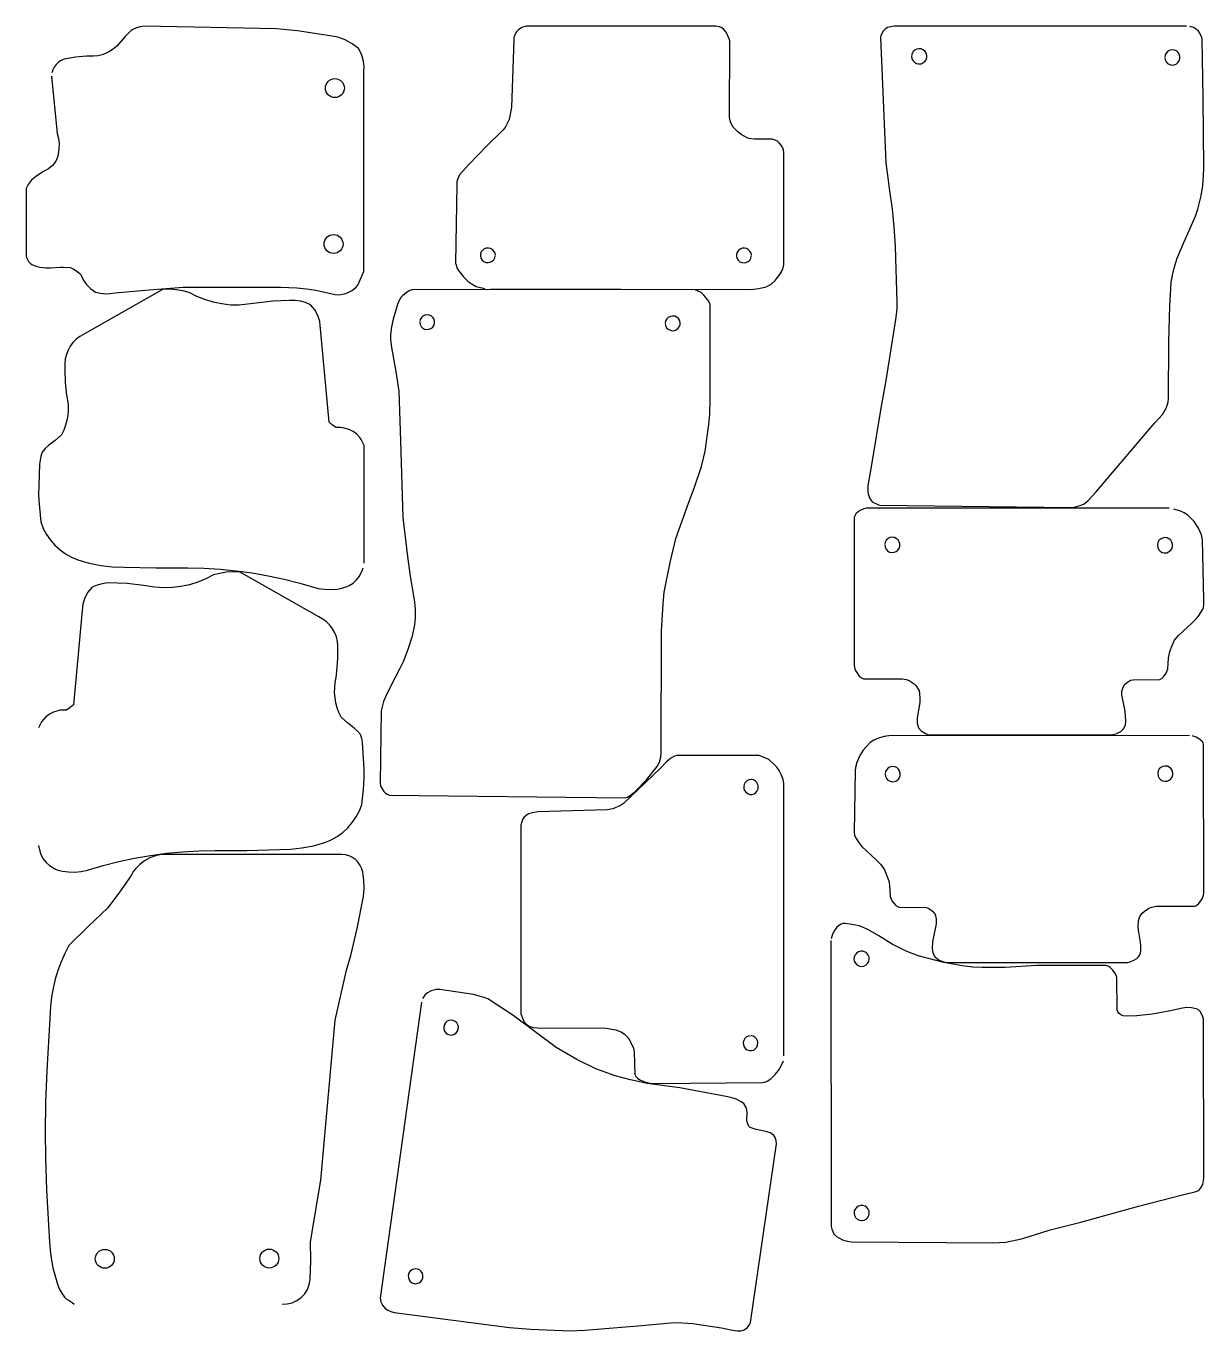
# Model space of a CAD drawing. Header units: metres. Extents: x 1981 to 3785, y 1 to 1999.
import ezdxf

# ---------------------------------------------------------------- set-up
doc = ezdxf.new("R2010")
doc.units = ezdxf.units.M

msp = doc.modelspace()

# ---------------------------------------------------------------- linework, layer by layer
for points in [[(2020.3, 1922.5), (2029, 1834.3), (2031, 1826.8), (2031.9, 1819), (2031.8, 1811.2), (2030.6, 1803.5), (2029.9, 1799.6), (2028.6, 1795.8), (2026.8, 1792.1), (2024.7, 1788.7), (2022.1, 1785.7), (2019.1, 1782.9), (2015.8, 1780.6), (2008.2, 1776.3), (1996.4, 1768.5), (1989.1, 1762.6), (1984.9, 1756.6), (1981.5, 1750.1), (1981.5, 1647.7), (1982.3, 1644.5), (1983.6, 1641.4), (1985.4, 1638.6), (1987.6, 1636.2), (1990.2, 1634.1), (1996.2, 1631.4), (2002.6, 1629.7), (2012.4, 1628.6), (2019, 1628.9), (2033.9, 1630), (2038.8, 1630), (2048.8, 1629.3), (2053.4, 1627.3), (2057.7, 1624.9), (2063.6, 1620.3), (2065.4, 1618.6), (2069.1, 1610.4), (2074.2, 1603.1), (2080.4, 1596.7), (2087.7, 1591.5), (2095.2, 1589.9), (2102.8, 1589.2), (2110.4, 1589.4), (2117.9, 1590.5), (2170, 1595.4), (2222.1, 1599.3), (2371.6, 1599.3), (2396.1, 1598.3), (2410.6, 1596.8), (2425, 1594.4), (2454.5, 1587.9), (2460.2, 1587.7), (2465.8, 1588.3), (2471.3, 1589.7), (2476.6, 1591.9), (2481.5, 1594.8), (2485.9, 1598.4), (2489.7, 1602.5), (2498.4, 1623.1), (2498.4, 1928.3), (2499, 1937.8), (2497.8, 1947.2), (2494.9, 1956.2), (2490.4, 1964.6), (2480.9, 1972), (2470.3, 1977.8), (2458.9, 1981.8), (2447, 1984), (2433.4, 1986.3), (2397, 1991.5), (2364.9, 1994.6), (2162.1, 1999), (2156.2, 1998), (2150.5, 1996.2), (2144.9, 1993.8), (2142.3, 1992.4), (2133.2, 1983.3), (2120.5, 1968.4), (2115.5, 1964.1), (2110, 1960.4), (2104.1, 1957.3), (2097.9, 1955), (2091.5, 1953.5), (2084.9, 1952.7), (2074.1, 1952.7), (2057.1, 1951.5), (2039.8, 1948.2), (2035.4, 1946.2), (2031.3, 1943.6), (2027.7, 1940.2), (2024.7, 1936.3), (2022.5, 1932), (2021, 1927.4)], [(2693.1, 1596.5), (3091, 1595.8), (3103.7, 1597.3), (3114.5, 1599.8), (3122.5, 1603.7), (3128.5, 1609.2), (3135.5, 1618.4), (3138.5, 1623.9), (3140.5, 1628.6), (3141.6, 1633.8), (3142, 1805), (3141.3, 1809.3), (3140.2, 1812.6), (3137.8, 1816.8), (3134.7, 1820.4), (3131.9, 1822.8), (3128.6, 1824.4), (3123.7, 1825.7), (3096.2, 1825.8), (3088.7, 1826.9), (3085.6, 1827.9), (3076.3, 1833.2), (3070.6, 1837.4), (3063.9, 1844.8), (3060.2, 1852.2), (3058.8, 1859.2), (3058.9, 1976.3), (3058.1, 1979.6), (3053.7, 1989.5), (3050.1, 1994), (3046.7, 1996.4), (3043.1, 1997.8), (3037.7, 1999), (2747.1, 1999), (2740.8, 1996.9), (2735.5, 1993.4), (2731.9, 1989.5), (2729.3, 1984.2), (2728.5, 1981.8), (2728.1, 1978.1), (2724.6, 1874.3), (2721.1, 1855.8), (2719.3, 1851.7), (2714.9, 1843.7), (2711.5, 1839.5), (2687.2, 1815.6), (2659.5, 1787.2), (2645.3, 1771.1), (2642.2, 1764.1), (2641, 1760.9), (2640.8, 1755.9), (2639.2, 1636.1), (2639.8, 1633.3), (2641.2, 1628.8), (2643.6, 1624.8), (2651.1, 1615.2), (2658.5, 1607.9), (2663, 1604.6), (2670.7, 1600.4), (2684.1, 1597.1)], [(3758.1, 1998.8), (3310.7, 1999), (3300.6, 1996.6), (3296.4, 1994), (3293.8, 1991.3), (3290.5, 1984.5), (3290, 1981.4), (3298.2, 1789.6), (3300.9, 1766.4), (3303, 1750.2), (3307.6, 1718.9), (3310.4, 1691.7), (3312.3, 1662.2), (3312.9, 1643.5), (3314.1, 1593.6), (3314.9, 1575.7), (3314.6, 1565.5), (3313, 1549.8), (3298, 1456.4), (3290.3, 1414.1), (3275, 1321.2), (3270.5, 1295.6), (3270.5, 1287.4), (3271.1, 1282.1), (3273.2, 1275.4), (3277.1, 1270.6), (3286.8, 1265.7), (3288.8, 1265.6), (3581.5, 1261.7), (3586.5, 1262.2), (3597.3, 1265.2), (3601.7, 1267.6), (3607.2, 1271.8), (3619.7, 1285.4), (3689, 1367), (3710.1, 1391.7), (3721.5, 1404.5), (3727.7, 1415.1), (3730.5, 1423.4), (3730.9, 1427.7), (3731.4, 1515.7), (3732.8, 1570.6), (3734.2, 1596.9), (3735, 1606.4), (3736.8, 1617.6), (3739.8, 1630.4), (3744.1, 1643.7), (3754.2, 1667.8), (3772, 1708), (3775.6, 1718.7), (3780.9, 1739.1), (3783.3, 1754.8), (3784.5, 1769.5), (3785, 1782.3), (3783.9, 1888.4), (3782.1, 1979), (3781.7, 1981.5), (3779.3, 1987.4), (3776.6, 1991.2), (3773.1, 1994.5), (3769.1, 1997.1), (3763.3, 1998.4)], [(3337.5, 1952.7), (3338, 1949.1), (3339.7, 1945.9), (3341.9, 1943.6), (3345.1, 1941.8), (3348.2, 1941.1), (3351.9, 1941.4), (3354.8, 1942.6), (3357.7, 1944.8), (3359.5, 1947.4), (3360.7, 1950.9), (3360.7, 1954.1), (3359.7, 1957.6), (3358, 1960.3), (3355.2, 1962.7), (3352.3, 1964), (3348.7, 1964.4), (3345.5, 1963.9), (3342.3, 1962.2), (3340, 1960), (3338.2, 1956.8), (3337.5, 1953.7)], [(3725, 1951.1), (3725.6, 1947.5), (3727.2, 1944.2), (3729.5, 1941.9), (3732.7, 1940.1), (3735.8, 1939.4), (3739.4, 1939.7), (3742.4, 1940.9), (3745.3, 1943.1), (3747.1, 1945.8), (3748.2, 1949.2), (3748.3, 1952.4), (3747.3, 1956), (3745.6, 1958.7), (3742.8, 1961), (3739.9, 1962.3), (3736.2, 1962.7), (3733.1, 1962.2), (3729.8, 1960.5), (3727.5, 1958.3), (3725.7, 1955.1), (3725.1, 1952)], [(2700.1, 1648), (2699.5, 1651.4), (2697.9, 1654.6), (2695.7, 1656.8), (2692.6, 1658.5), (2689.5, 1659.2), (2686, 1658.9), (2683, 1657.8), (2680.2, 1655.6), (2678.4, 1653.1), (2677.3, 1649.8), (2677.2, 1646.7), (2678.2, 1643.3), (2679.9, 1640.7), (2682.6, 1638.4), (2685.5, 1637.2), (2689, 1636.8), (2692.1, 1637.3), (2695.3, 1638.9), (2697.6, 1641), (2699.4, 1644.1), (2700, 1647.1)], [(3092.1, 1647.7), (3091.5, 1651.2), (3089.9, 1654.3), (3087.7, 1656.5), (3084.6, 1658.3), (3081.5, 1658.9), (3078, 1658.7), (3075, 1657.5), (3072.2, 1655.4), (3070.4, 1652.9), (3069.3, 1649.5), (3069.2, 1646.4), (3070.2, 1643), (3071.9, 1640.5), (3074.6, 1638.2), (3077.5, 1636.9), (3081, 1636.5), (3084.1, 1637), (3087.3, 1638.6), (3089.6, 1640.8), (3091.4, 1643.8), (3092, 1646.8)], [(2499, 1176.7), (2499, 1357), (2494.5, 1366.2), (2492.5, 1369), (2487.8, 1374), (2482.3, 1378.1), (2476.3, 1381.3), (2466.4, 1384), (2463, 1384.4), (2456.1, 1384.2), (2450.7, 1388), (2445.8, 1392.5), (2431.4, 1546.6), (2428.4, 1556), (2423.5, 1564.7), (2417, 1572.3), (2409.4, 1575.6), (2401.5, 1577.8), (2393.3, 1578.9), (2385, 1578.8), (2359.4, 1577.6), (2355.2, 1577.2), (2307.6, 1571.6), (2294.3, 1571.9), (2281.1, 1573.5), (2268.1, 1576.2), (2255.4, 1580.1), (2243.1, 1585.1), (2231.3, 1591.2), (2221.5, 1593.7), (2211.6, 1595.3), (2201.5, 1596.1), (2191.4, 1596), (2063.8, 1523.8), (2058.2, 1519.5), (2053.3, 1514.5), (2049.1, 1508.9), (2045.7, 1502.7), (2043.1, 1496.2), (2041.5, 1489.4), (2040.7, 1482.4), (2040.6, 1472.7), (2041.2, 1453.3), (2043.5, 1434.1), (2044.9, 1426.4), (2045.7, 1418.6), (2045.8, 1410.7), (2045.2, 1402.9), (2043.8, 1395.2), (2041.8, 1387.7), (2039.1, 1380.3), (2035.8, 1373.2), (2026.1, 1364.5), (2015.6, 1356.8), (2010.7, 1352), (2006.3, 1346.8), (2004.3, 1340.7), (2002.9, 1334.4), (2002.1, 1328), (2000.7, 1280.6), (2001.3, 1267), (2003.9, 1239.8), (2007.8, 1229.9), (2012.7, 1220.6), (2018.7, 1211.9), (2025.6, 1204), (2033.4, 1196.9), (2042, 1190.7), (2051.2, 1185.6), (2060.9, 1181.5), (2078.2, 1176.6), (2095.8, 1173.2), (2113.6, 1171.1), (2131.6, 1170.5), (2180.2, 1169.3), (2228.9, 1169.4), (2253.7, 1168.9), (2278.5, 1167.5), (2303.1, 1165.1), (2327.7, 1161.7), (2352.1, 1157.4), (2376.4, 1152.2), (2400.4, 1146), (2428.9, 1137.9), (2438.5, 1136.7), (2448.2, 1136.3), (2457.9, 1136.9), (2462.7, 1137.6), (2473, 1140.7), (2476.2, 1142.3), (2482.2, 1146.2), (2487.4, 1151), (2491.9, 1156.7), (2496.7, 1166.3), (2497.7, 1169.7)], [(2999.8, 1595), (2574.2, 1595.6), (2569, 1594), (2564, 1590.9), (2557.7, 1586.2), (2555.3, 1583.4), (2552.7, 1579), (2550, 1572.9), (2543.4, 1550.1), (2540.8, 1538.3), (2539.4, 1526.6), (2539.4, 1519.2), (2541.1, 1506.7), (2547.8, 1470), (2552.3, 1440.2), (2555, 1364), (2558.5, 1246.5), (2565.3, 1186.8), (2569, 1160.4), (2576.2, 1116.7), (2577.2, 1106.8), (2577.2, 1092.6), (2576.1, 1082.3), (2572.5, 1064.7), (2566.1, 1044.4), (2558.7, 1025.5), (2553.9, 1015.1), (2538.8, 986.9), (2532.1, 972.7), (2528.7, 964.6), (2527.1, 958.8), (2525.4, 950.3), (2523.5, 840), (2524.4, 835.2), (2529.1, 826.8), (2531.6, 824.5), (2534.4, 822.7), (2537.9, 821.5), (2898.6, 817.3), (2902.2, 818.3), (2906.7, 820.8), (2913.6, 826.6), (2931.4, 844.9), (2948, 865.2), (2951.2, 871.7), (2953.3, 879.6), (2953.9, 887.2), (2954.5, 1072.7), (2957.1, 1114.2), (2958.7, 1132.4), (2967.9, 1177.6), (2976.2, 1214.5), (2995.8, 1268.7), (3004.7, 1291.4), (3015.5, 1324.5), (3021.1, 1348), (3026.7, 1388.9), (3028.3, 1404.1), (3029.1, 1427.7), (3029, 1572.4), (3027.1, 1578), (3019.5, 1587.1), (3015, 1590.9), (3009.8, 1593.4), (3006.5, 1594.2)], [(2584.3, 1545.7), (2584.8, 1542.2), (2586.4, 1539), (2588.6, 1536.8), (2591.7, 1535.1), (2594.8, 1534.4), (2598.4, 1534.7), (2601.3, 1535.8), (2604.1, 1538), (2605.9, 1540.5), (2607, 1543.8), (2607.1, 1546.9), (2606.1, 1550.3), (2604.5, 1552.9), (2601.7, 1555.2), (2598.9, 1556.4), (2595.3, 1556.9), (2592.2, 1556.3), (2589, 1554.7), (2586.7, 1552.6), (2585, 1549.5), (2584.3, 1546.5)], [(2960.1, 1543.8), (2960.6, 1540.4), (2962.2, 1537.2), (2964.4, 1535), (2967.5, 1533.3), (2970.6, 1532.6), (2974.2, 1532.9), (2977.1, 1534), (2979.9, 1536.2), (2981.7, 1538.7), (2982.8, 1542), (2982.9, 1545.1), (2981.9, 1548.5), (2980.3, 1551.1), (2977.5, 1553.4), (2974.7, 1554.6), (2971.1, 1555), (2968, 1554.5), (2964.8, 1552.9), (2962.5, 1550.8), (2960.8, 1547.7), (2960.1, 1544.7)], [(3731.8, 1260.8), (3267.6, 1260.6), (3264.5, 1259.8), (3258.6, 1257.2), (3255.4, 1255.2), (3252, 1252), (3249.8, 1248.1), (3249.6, 1246.6), (3249.5, 1019.7), (3250.7, 1014.3), (3252.3, 1010.9), (3257.2, 1003.8), (3261.6, 1000.4), (3264, 999.7), (3323.1, 999.6), (3329, 998.5), (3333.6, 996.7), (3341.2, 991.8), (3344.1, 989.2), (3347.6, 983.8), (3348.8, 981.1), (3349.7, 977.4), (3350.2, 968.8), (3349.8, 963.1), (3346, 939.8), (3346.1, 931.7), (3346.7, 927.8), (3348.1, 924.3), (3352.2, 919.7), (3358.7, 915.8), (3362.2, 914.4), (3366.2, 913.6), (3643.3, 913.6), (3651.7, 915.8), (3654.9, 917.1), (3657.9, 919), (3662.5, 923.6), (3664.8, 928.9), (3665.3, 935.2), (3664.6, 949.9), (3659.3, 974.9), (3659.5, 980.6), (3661.2, 986.8), (3664.1, 991.1), (3668, 994.6), (3672.8, 997.3), (3676.5, 998.1), (3717.5, 998.6), (3721.3, 1000.5), (3723.1, 1002.4), (3727.3, 1008.2), (3729.9, 1014.8), (3730.9, 1031.3), (3733, 1041.4), (3736.4, 1050.3), (3740.1, 1058.5), (3746.2, 1066), (3766.4, 1084.7), (3773.4, 1091.4), (3776.7, 1095.6), (3782.8, 1105), (3784.2, 1108.6), (3784.9, 1113), (3785, 1120.7), (3783.1, 1212.1), (3781.1, 1219.8), (3776.5, 1230.4), (3770.2, 1240.2), (3760.3, 1250.3), (3754.9, 1253.9), (3747.9, 1256.8), (3738.9, 1259.4)], [(3296.2, 1204.6), (3296.8, 1201), (3298.4, 1197.8), (3300.7, 1195.5), (3303.8, 1193.7), (3307, 1193), (3310.6, 1193.3), (3313.6, 1194.4), (3316.5, 1196.7), (3318.3, 1199.3), (3319.4, 1202.8), (3319.5, 1206), (3318.5, 1209.5), (3316.8, 1212.2), (3314, 1214.6), (3311.1, 1215.9), (3307.4, 1216.3), (3304.3, 1215.7), (3301, 1214.1), (3298.7, 1211.9), (3296.9, 1208.7), (3296.2, 1205.5)], [(3713.7, 1204), (3714.2, 1200.4), (3715.9, 1197.1), (3718.1, 1194.8), (3721.3, 1193), (3724.4, 1192.4), (3728.1, 1192.6), (3731, 1193.8), (3733.9, 1196.1), (3735.7, 1198.7), (3736.9, 1202.2), (3736.9, 1205.4), (3735.9, 1208.9), (3734.2, 1211.6), (3731.4, 1213.9), (3728.5, 1215.2), (3724.9, 1215.7), (3721.7, 1215.1), (3718.5, 1213.4), (3716.2, 1211.2), (3714.4, 1208), (3713.7, 1204.9)], [(2000.7, 744.1), (2003, 733.6), (2004.3, 730.3), (2007.8, 724), (2012.2, 718.4), (2017.5, 713.6), (2026.7, 708.1), (2030, 706.7), (2037, 704.9), (2046.6, 703.9), (2056.3, 703.7), (2066, 704.5), (2075.5, 706.3), (2099.3, 713.4), (2123.3, 719.6), (2147.5, 724.8), (2172, 729.1), (2196.5, 732.4), (2221.2, 734.8), (2246, 736.3), (2270.8, 736.7), (2319.5, 736.6), (2386.1, 738.5), (2403.9, 740.5), (2421.5, 744), (2438.8, 748.9), (2448.5, 752.9), (2457.7, 758.1), (2466.3, 764.3), (2474, 771.4), (2481, 779.3), (2487, 788), (2491.9, 797.3), (2495.8, 807.1), (2498, 829.8), (2499, 848), (2499, 861.6), (2496.8, 901.8), (2495.4, 908), (2493.3, 914.1), (2489, 919.4), (2484, 924.1), (2473.6, 931.9), (2463.9, 940.6), (2460.5, 947.7), (2457.9, 955), (2455.8, 962.6), (2454.5, 970.3), (2453.9, 978.1), (2454, 986), (2454.7, 993.7), (2456.2, 1001.4), (2457.4, 1011.1), (2459, 1030.4), (2458.9, 1049.8), (2458.2, 1056.7), (2456.6, 1063.6), (2454, 1070.1), (2450.6, 1076.2), (2446.4, 1081.8), (2441.5, 1086.8), (2435.9, 1091.1), (2429.8, 1094.6), (2308.3, 1163.3), (2298.2, 1163.4), (2288.1, 1162.7), (2278.1, 1161), (2268.4, 1158.6), (2256.6, 1152.5), (2244.3, 1147.4), (2231.6, 1143.6), (2218.6, 1140.8), (2205.4, 1139.3), (2192.1, 1139), (2178.8, 1139.8), (2161.5, 1142.5), (2136, 1145.3), (2106.4, 1146.3), (2098.2, 1145.2), (2090.2, 1143), (2082.7, 1139.7), (2076.2, 1132.1), (2071.3, 1123.4), (2068.2, 1113.9), (2067.1, 1104), (2053.9, 959.9), (2049, 955.4), (2043.5, 951.6), (2033.3, 951.4), (2029.9, 950.7), (2023.4, 948.6), (2017.3, 945.5), (2011.9, 941.3), (2005.2, 933.6), (2003.4, 930.6), (2000.7, 924.4)], [(3763, 912.6), (3302.6, 912.4), (3295.6, 911), (3286.5, 908.5), (3279.6, 905.5), (3274.2, 901.9), (3267.1, 895), (3263.1, 890.2), (3257.9, 882), (3253.4, 871.5), (3251.4, 863.7), (3250.8, 858.9), (3249.5, 764.6), (3250.2, 760.3), (3251.6, 756.6), (3257.7, 747.2), (3261.1, 743), (3283.1, 722.2), (3290.4, 715.3), (3295.9, 706.9), (3300.7, 695.3), (3302.3, 690.3), (3303.5, 683), (3304.6, 666.4), (3307.1, 659.8), (3313.2, 652.2), (3317, 650.2), (3318.5, 650), (3360, 649.4), (3363.9, 647.9), (3369.4, 643.7), (3371.9, 640.8), (3373.3, 638.4), (3375, 632.2), (3375.2, 626.5), (3374.8, 624.3), (3369.3, 596.9), (3369.1, 586.8), (3369.7, 580.5), (3372, 575.2), (3373.7, 573.1), (3379.6, 568.8), (3386.2, 566.3), (3391.2, 565.2), (3668.3, 565.2), (3672.3, 566), (3678.8, 569.2), (3682.3, 571.4), (3684.3, 573.2), (3686.4, 575.9), (3687.7, 579.4), (3688.4, 583.4), (3688.5, 591.4), (3687.9, 596.5), (3684.7, 614.7), (3684.3, 620.4), (3684.8, 629), (3686.9, 635.4), (3690.4, 640.8), (3693.3, 643.4), (3700.9, 648.3), (3705.5, 650.1), (3711.4, 651.2), (3770.4, 651.3), (3772.8, 652), (3774.7, 653.2), (3777.2, 655.4), (3782.1, 662.5), (3784.5, 668.1), (3785, 671.3), (3784.6, 899.7), (3783.9, 901.4), (3782.4, 903.6), (3779, 906.8), (3773.4, 910.1), (3766.8, 912.2)], [(3142, 422.3), (3142, 839.7), (3140.6, 845.5), (3138, 852.2), (3134.6, 859), (3130.9, 864.3), (3126.7, 869), (3118.6, 875.8), (3108.3, 880.6), (3103.7, 882.2), (2978, 882), (2974.5, 881), (2968.5, 877.8), (2961.5, 872.1), (2952.7, 862.9), (2896.3, 808.5), (2891.6, 805.6), (2880, 800.5), (2871.4, 799), (2764.9, 795.6), (2756.9, 794.5), (2750.9, 793), (2747.2, 790.4), (2743.7, 787.2), (2741.7, 784.2), (2740.4, 780.3), (2739.2, 775.2), (2739.2, 486.5), (2742.4, 477.1), (2745.4, 472.9), (2749.2, 469.2), (2752.7, 467.2), (2758, 465.8), (2764.4, 464.9), (2869.6, 464.7), (2884.5, 461.8), (2892.9, 458.8), (2898, 455.6), (2904.3, 448.7), (2911.5, 434), (2912.7, 428.3), (2913.5, 393.7), (2914.9, 390.8), (2917.9, 388), (2921.5, 385.4), (2930, 381.7), (2937.2, 380.2), (2943.2, 379.7), (3109, 381.4), (3112.8, 381.9), (3116.3, 383.5), (3121.8, 387.1), (3128.4, 393.5), (3133.8, 400), (3138.4, 407.7), (3141.4, 414.7)], [(3296.8, 853.6), (3297.4, 850), (3299, 846.7), (3301.2, 844.4), (3304.4, 842.6), (3307.6, 841.9), (3311.2, 842.2), (3314.2, 843.4), (3317.1, 845.6), (3318.9, 848.3), (3320, 851.7), (3320.1, 854.9), (3319.1, 858.5), (3317.4, 861.2), (3314.6, 863.5), (3311.6, 864.8), (3308, 865.2), (3304.9, 864.7), (3301.6, 863), (3299.3, 860.8), (3297.5, 857.6), (3296.8, 854.5)], [(3714.2, 854.3), (3714.8, 850.7), (3716.4, 847.5), (3718.7, 845.2), (3721.8, 843.4), (3725, 842.7), (3728.6, 843), (3731.6, 844.1), (3734.5, 846.4), (3736.3, 849), (3737.4, 852.5), (3737.5, 855.7), (3736.5, 859.2), (3734.8, 861.9), (3732, 864.3), (3729.1, 865.6), (3725.4, 866), (3722.3, 865.4), (3719, 863.8), (3716.7, 861.6), (3714.9, 858.4), (3714.2, 855.2)], [(3091.5, 845.4), (3088, 844.8), (3084.9, 843.2), (3082.7, 841), (3080.9, 837.9), (3080.3, 834.8), (3080.6, 831.3), (3081.7, 828.3), (3083.9, 825.5), (3086.4, 823.7), (3089.7, 822.6), (3092.8, 822.5), (3096.2, 823.5), (3098.8, 825.2), (3101.1, 827.9), (3102.3, 830.8), (3102.7, 834.4), (3102.2, 837.5), (3100.6, 840.7), (3098.4, 842.9), (3095.4, 844.7), (3092.4, 845.4)], [(2373.4, 42), (2381.4, 42.3), (2389.1, 44.1), (2396.3, 47.4), (2402.8, 52), (2408.2, 57.9), (2412.3, 64.6), (2415.1, 72.1), (2416.3, 79.9), (2417.4, 108.6), (2417.1, 137.2), (2432.6, 231.7), (2454.7, 476.9), (2472, 553.4), (2478.5, 576), (2488.6, 617.2), (2498, 666.3), (2499, 678.6), (2498.7, 691), (2497, 703.2), (2495.6, 708.7), (2493.2, 713.9), (2490, 718.5), (2486, 722.6), (2481.4, 725.9), (2476.3, 728.3), (2470.8, 729.8), (2465.1, 730.4), (2188.9, 730.4), (2179.8, 728.6), (2171, 725.4), (2162.9, 721), (2155.5, 715.3), (2149, 708.6), (2146.2, 704.9), (2141.5, 696.9), (2124.3, 672.7), (2106.6, 649), (2076.4, 620.5), (2047, 591.3), (2040.7, 578.9), (2035, 566.1), (2030.2, 553), (2026.1, 539.6), (2022.9, 526), (2020.5, 512.2), (2018.9, 498.3), (2017.9, 479.4), (2013.1, 400), (2011.1, 350.4), (2010.5, 305.7), (2011, 266), (2012.9, 216.4), (2017.3, 137), (2018.8, 119.3), (2020.7, 106.2), (2022.5, 97.5), (2029.4, 72.5), (2032.3, 65.5), (2036, 59), (2040.3, 52.8), (2042.8, 49.9), (2046.1, 48.4), (2052.2, 44.4), (2055, 42)], [(3213.9, 598.6), (3214.2, 161.1), (3215.1, 156.8), (3216.6, 153), (3218.5, 149.6), (3222.4, 145.6), (3231.6, 140.4), (3238.6, 138.3), (3245.3, 137.3), (3461.3, 135.8), (3481.8, 137.1), (3505.5, 142.1), (3517.3, 145.5), (3548.3, 155.1), (3564.1, 159.3), (3596.8, 167.6), (3684.6, 192.2), (3752.4, 209.2), (3771.3, 213.8), (3775.6, 215.7), (3778.5, 217.6), (3780.4, 220), (3783.2, 225.3), (3784.6, 231.2), (3785, 235.4), (3784.5, 478.5), (3783.5, 482.1), (3779.7, 489.4), (3776, 492.9), (3773.3, 494.3), (3765.9, 495.8), (3758.9, 496.3), (3752.2, 495.4), (3731.1, 490.8), (3705.6, 486.1), (3682.2, 483.5), (3667.6, 482.9), (3661.5, 483.7), (3657.6, 485.2), (3655, 487), (3653, 489.6), (3652.2, 492), (3651.5, 542.9), (3649.8, 547.9), (3645.7, 553.6), (3641.5, 557.6), (3639.2, 559.1), (3634.7, 560.5), (3529.2, 560.4), (3480.9, 557.3), (3445.7, 557.6), (3431, 558), (3414.9, 560), (3386.6, 565), (3347.6, 575.3), (3329, 582.3), (3307.5, 593.4), (3287.2, 606.2), (3270.4, 615.9), (3258.9, 620.6), (3249.2, 623), (3236, 624.6), (3232.1, 624.6), (3229.5, 623.9), (3227.1, 622.4), (3223, 619), (3219.5, 614.3), (3216.2, 608.5), (3214.3, 601.5)], [(3260.9, 559.1), (3264.5, 559.7), (3267.7, 561.4), (3270, 563.6), (3271.8, 566.8), (3272.5, 569.9), (3272.2, 573.5), (3271, 576.5), (3268.8, 579.4), (3266.2, 581.2), (3262.7, 582.3), (3259.5, 582.4), (3256, 581.4), (3253.3, 579.7), (3250.9, 576.9), (3249.6, 574), (3249.2, 570.3), (3249.7, 567.2), (3251.4, 563.9), (3253.6, 561.6), (3256.8, 559.8), (3259.9, 559.2)], [(2586.9, 504.2), (2523.5, 51), (2524.6, 45.3), (2527.1, 40.3), (2531.3, 35.4), (2535.4, 32.6), (2539.8, 30.7), (2545.2, 29.2), (2721.6, 6.2), (2754.5, 3.9), (2814.1, 1), (2837.2, 2), (2868, 4.6), (2918.2, 8.7), (2968.6, 13.2), (2978.8, 13.7), (2994.6, 12.9), (3001.8, 12.2), (3046.1, 5.8), (3060.4, 2.5), (3070.2, 1), (3076.2, 1), (3080.8, 2.4), (3085.9, 6), (3089.7, 11.4), (3090.7, 13.9), (3130.4, 287.4), (3130.1, 292.8), (3128.4, 297.1), (3126.3, 300), (3123.5, 302.7), (3120.8, 304.5), (3116.5, 306), (3099.2, 309.4), (3090.4, 312.7), (3088.4, 314.7), (3086.1, 319), (3085.3, 323.5), (3085.4, 335.1), (3085.2, 339.4), (3084.2, 342.9), (3080.4, 349.2), (3076.6, 352), (3068, 356.2), (3056, 359.3), (2982.5, 373.4), (2932.7, 379.7), (2907, 385.4), (2883.6, 391.4), (2853.9, 402.4), (2825, 416.7), (2793.3, 435.2), (2726.8, 484.4), (2688.4, 509.3), (2682.9, 511.7), (2666.6, 516), (2615.2, 523.6), (2608.8, 523.7), (2601.6, 521.7), (2595.9, 518.8), (2592.1, 515.2), (2588.6, 510.1)], [(2630.6, 454.1), (2634.2, 454.2), (2637.5, 455.3), (2640, 457.2), (2642.1, 460.1), (2643.2, 463), (2643.4, 466.6), (2642.7, 469.6), (2641, 472.7), (2638.7, 474.9), (2635.5, 476.4), (2632.5, 476.9), (2629, 476.4), (2626.2, 475.1), (2623.6, 472.7), (2622, 470), (2621.1, 466.6), (2621.2, 463.4), (2622.3, 460), (2624.1, 457.5), (2626.9, 455.3), (2629.8, 454.3)], [(3090.9, 453), (3087.4, 452.5), (3084.3, 450.8), (3082, 448.6), (3080.3, 445.5), (3079.7, 442.5), (3079.9, 438.9), (3081.1, 436), (3083.2, 433.1), (3085.7, 431.3), (3089.1, 430.2), (3092.2, 430.2), (3095.6, 431.1), (3098.1, 432.8), (3100.4, 435.6), (3101.7, 438.4), (3102.1, 442), (3101.5, 445.1), (3099.9, 448.3), (3097.8, 450.5), (3094.7, 452.3), (3091.7, 453)], [(3260.9, 169.9), (3264.6, 170.4), (3267.8, 172.1), (3270.1, 174.3), (3271.9, 177.5), (3272.6, 180.6), (3272.3, 184.3), (3271.1, 187.3), (3268.9, 190.1), (3266.2, 192), (3262.8, 193.1), (3259.6, 193.1), (3256.1, 192.2), (3253.4, 190.4), (3251, 187.6), (3249.7, 184.7), (3249.3, 181.1), (3249.8, 177.9), (3251.5, 174.7), (3253.7, 172.4), (3256.9, 170.6), (3260, 169.9)], [(2576.3, 73.3), (2579.8, 73.4), (2583.2, 74.6), (2585.7, 76.4), (2587.8, 79.3), (2588.9, 82.2), (2589.1, 85.8), (2588.4, 88.9), (2586.6, 92), (2584.4, 94.1), (2581.2, 95.7), (2578.2, 96.2), (2574.7, 95.7), (2571.9, 94.3), (2569.3, 92), (2567.6, 89.3), (2566.7, 85.8), (2566.8, 82.7), (2568, 79.3), (2569.8, 76.7), (2572.6, 74.6), (2575.5, 73.5)]]:
    msp.add_lwpolyline(points)
for centre in [(2454.3, 1904.1), (2452.3, 1665.3), (2102, 111.4), (2353.9, 111.8)]:
    msp.add_circle(centre, 14.5)

doc.saveas('drawing.dxf')
